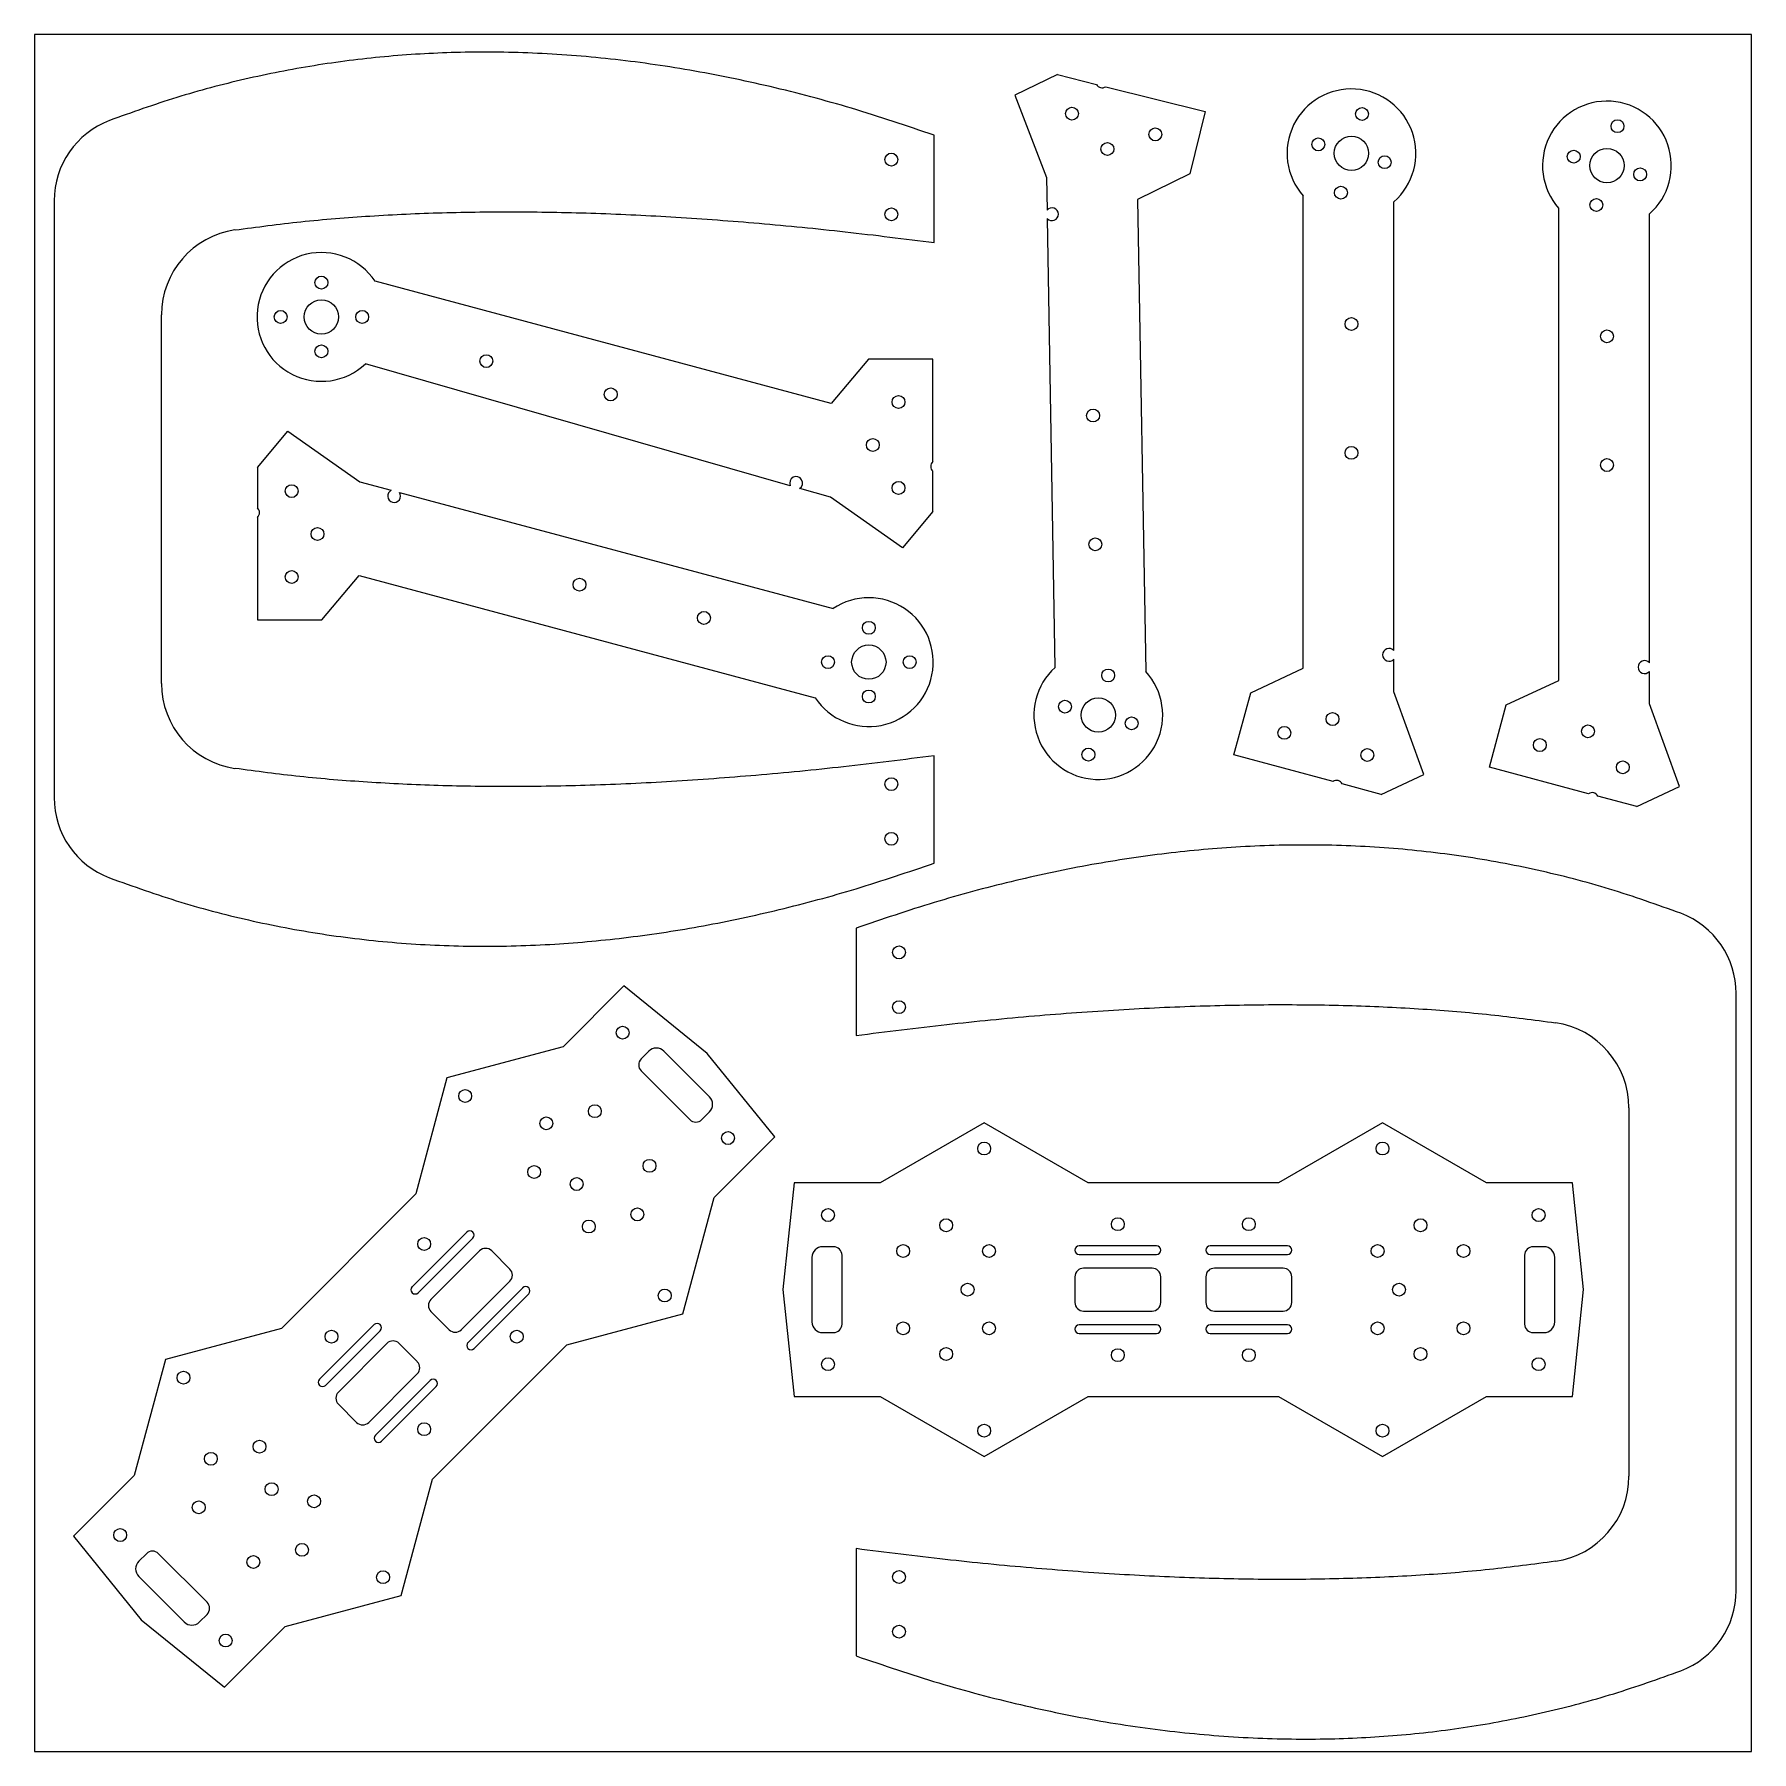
# Model space of a CAD drawing. Header units: millimetres. Extents: x 0 to 400, y 0 to 400.
import ezdxf

# ---------------------------------------------------------------- set-up
doc = ezdxf.new("R2010")
doc.units = ezdxf.units.MM

msp = doc.modelspace()

# ---------------------------------------------------------------- linework, layer by layer
at = {"color": 7, "linetype": 'Continuous', "lineweight": 25}
for p, q in [((399.8, 399.96), (-0.2, 399.96)), ((-0.2, 399.96), (-0.2, -0.04)), ((399.8, -0.04), (399.8, 399.96)), ((238.09, 390.58), (228.2, 385.76)), ((238.09, 390.58), (247.19, 388.31)), ((228.2, 385.76), (235.54, 366.62)), ((249.36, 387.77), (272.53, 381.99)), ((272.53, 381.99), (268.9, 367.44)), ((209.41, 351.46), (209.41, 376.46)), ((235.54, 366.62), (235.68, 359.03)), ((268.9, 367.44), (256.77, 361.52)), ((4.41, 361.2), (4.41, 222.17)), ((256.77, 361.52), (258.69, 251.54)), ((295.34, 252.32), (295.34, 362.32)), ((316.47, 256.42), (316.48, 360.97)), ((235.71, 357.05), (237.53, 252.52)), ((354.85, 249.47), (354.85, 359.47)), ((375.98, 253.57), (375.98, 358.12)), ((185.41, 313.96), (79.16, 342.44)), ((29.41, 248.76), (29.41, 334.62)), ((194.09, 324.31), (185.41, 313.96)), ((209.09, 324.31), (194.09, 324.31)), ((209.09, 300.42), (209.09, 324.31)), ((175.87, 294.82), (76.91, 323.19)), ((51.74, 299.07), (58.81, 307.5)), ((58.81, 307.5), (75.61, 295.74)), ((51.74, 299.07), (51.74, 289.69)), ((209.09, 288.81), (209.09, 298.19)), ((75.61, 295.74), (82.94, 293.78)), ((84.85, 293.26), (185.84, 266.21)), ((185.23, 292.14), (178.06, 294.19)), ((202.02, 280.38), (185.23, 292.14)), ((209.09, 288.81), (202.02, 280.38)), ((51.74, 287.45), (51.74, 263.57)), ((66.74, 263.57), (75.42, 273.91)), ((75.42, 273.91), (181.67, 245.44)), ((51.74, 263.57), (66.74, 263.57)), ((283.11, 246.61), (295.34, 252.32)), ((316.47, 246.85), (316.47, 254.44)), ((342.61, 243.76), (354.85, 249.47)), ((375.98, 244), (375.98, 251.59)), ((279.22, 232.12), (283.11, 246.61)), ((323.48, 227.58), (316.47, 246.85)), ((338.73, 229.28), (342.61, 243.76)), ((382.99, 224.74), (375.98, 244)), ((302.29, 225.94), (279.22, 232.12)), ((209.41, 206.92), (209.41, 231.92)), ((361.8, 223.09), (338.73, 229.28)), ((313.51, 222.94), (304.45, 225.36)), ((313.51, 222.94), (323.48, 227.58)), ((373.02, 220.09), (382.99, 224.74)), ((373.02, 220.09), (363.96, 222.52)), ((191.21, 191.78), (191.21, 166.78)), ((137.1, 178.3), (122.96, 164.16)), ((156.53, 162.57), (137.1, 178.3)), ((396.21, 37.5), (396.21, 176.53)), ((122.96, 164.16), (95.91, 156.91)), ((142.92, 163.1), (141.15, 161.33)), ((157.06, 152.49), (146.45, 163.1)), ((172.26, 143.14), (156.53, 162.57)), ((95.91, 156.91), (88.66, 129.87)), ((141.15, 158.5), (152.46, 147.19)), ((155.29, 147.19), (157.06, 148.96)), ((371.21, 149.94), (371.21, 64.09)), ((221.03, 146.44), (196.78, 132.44)), ((245.28, 132.44), (221.03, 146.44)), ((313.81, 146.44), (289.56, 132.44)), ((338.06, 132.44), (313.81, 146.44)), ((158.12, 129), (172.26, 143.14)), ((176.78, 132.44), (174.17, 107.57)), ((196.78, 132.44), (176.78, 132.44)), ((289.56, 132.44), (245.28, 132.44)), ((358.06, 132.44), (338.06, 132.44)), ((360.67, 107.57), (358.06, 132.44)), ((88.66, 129.87), (57.35, 98.56)), ((150.87, 101.95), (158.12, 129)), ((100.52, 120.99), (87.8, 108.26)), ((89.21, 106.85), (101.94, 119.58)), ((103.49, 116.61), (92.18, 105.29)), ((110.57, 112.37), (106.32, 116.61)), ((185.92, 117.57), (183.42, 117.57)), ((261.17, 117.77), (243.17, 117.77)), ((291.67, 117.77), (273.67, 117.77)), ((351.42, 117.57), (348.92, 117.57)), ((180.92, 115.07), (180.92, 100.07)), ((187.92, 99.57), (187.92, 115.57)), ((243.17, 115.77), (261.17, 115.77)), ((260.17, 112.57), (244.17, 112.57)), ((273.67, 115.77), (291.67, 115.77)), ((290.67, 112.57), (274.67, 112.57)), ((346.92, 115.57), (346.92, 99.57)), ((353.92, 100.07), (353.92, 115.07)), ((99.25, 98.22), (110.57, 109.54)), ((242.17, 110.57), (242.17, 104.57)), ((262.17, 104.57), (262.17, 110.57)), ((272.67, 110.57), (272.67, 104.57)), ((292.67, 104.57), (292.67, 110.57)), ((113.54, 107.98), (100.81, 95.25)), ((102.22, 93.84), (114.95, 106.57)), ((174.17, 107.57), (176.78, 82.71)), ((358.06, 82.71), (360.67, 107.57)), ((92.18, 102.47), (96.42, 98.22)), ((123.83, 94.71), (150.87, 101.95)), ((244.17, 102.57), (260.17, 102.57)), ((274.67, 102.57), (290.67, 102.57)), ((57.35, 98.56), (30.31, 91.31)), ((78.96, 99.43), (66.23, 86.7)), ((67.64, 85.28), (80.37, 98.01)), ((183.42, 97.57), (185.92, 97.57)), ((261.17, 99.37), (243.17, 99.37)), ((243.17, 97.37), (261.17, 97.37)), ((291.67, 99.37), (273.67, 99.37)), ((273.67, 97.37), (291.67, 97.37)), ((348.92, 97.57), (351.42, 97.57)), ((81.93, 95.04), (70.61, 83.73)), ((89, 90.8), (84.76, 95.04)), ((92.52, 63.4), (123.83, 94.71)), ((30.31, 91.31), (23.06, 64.27)), ((77.69, 76.66), (89, 87.97)), ((91.97, 86.41), (79.24, 73.69)), ((80.66, 72.27), (93.38, 85)), ((70.61, 80.9), (74.86, 76.66)), ((176.78, 82.71), (196.78, 82.71)), ((196.78, 82.71), (221.03, 68.71)), ((221.03, 68.71), (245.28, 82.71)), ((245.28, 82.71), (289.56, 82.71)), ((289.56, 82.71), (313.81, 68.71)), ((313.81, 68.71), (338.06, 82.71)), ((338.06, 82.71), (358.06, 82.71)), ((23.06, 64.27), (8.92, 50.12)), ((85.27, 36.35), (92.52, 63.4)), ((8.92, 50.12), (24.65, 30.69)), ((25.89, 46.07), (24.12, 44.31)), ((40.03, 34.76), (28.72, 46.07)), ((191.21, 47.25), (191.21, 22.25)), ((24.12, 40.77), (34.73, 30.16)), ((58.22, 29.1), (85.27, 36.35)), ((24.65, 30.69), (44.08, 14.96)), ((38.26, 30.16), (40.03, 31.93)), ((44.08, 14.96), (58.22, 29.1)), ((-0.2, -0.04), (399.8, -0.04))]:
    msp.add_line(p, q, dxfattribs=at)
for centre, radius in [((241.49, 381.49), 1.5), ((309.04, 381.42), 1.5), ((368.55, 378.57), 1.5), ((260.89, 376.65), 1.5), ((306.59, 372.25), 4), ((199.41, 370.79), 1.5), ((249.74, 373.25), 1.5), ((298.86, 374.32), 1.5), ((358.36, 371.47), 1.5), ((366.09, 369.4), 4), ((314.31, 370.18), 1.5), ((373.82, 367.33), 1.5), ((304.13, 363.07), 1.5), ((363.63, 360.22), 1.5), ((199.41, 358.05), 1.5), ((66.66, 342.14), 1.5), ((66.66, 334.14), 4), ((57.16, 334.14), 1.5), ((76.16, 334.14), 1.5), ((306.58, 332.48), 1.5), ((366.09, 329.63), 1.5), ((66.66, 326.14), 1.5), ((105.08, 323.85), 1.5), ((134.06, 316.09), 1.5), ((201.09, 314.31), 1.5), ((246.4, 311.17), 1.5), ((195.09, 304.31), 1.5), ((306.58, 302.48), 1.5), ((366.09, 299.63), 1.5), ((59.74, 293.57), 1.5), ((201.09, 294.31), 1.5), ((65.74, 283.57), 1.5), ((246.92, 281.18), 1.5), ((59.74, 273.57), 1.5), ((126.78, 271.79), 1.5), ((155.76, 264.03), 1.5), ((194.17, 261.73), 1.5), ((194.17, 253.73), 4), ((184.67, 253.73), 1.5), ((203.67, 253.73), 1.5), ((249.92, 250.63), 1.5), ((194.17, 245.73), 1.5), ((239.86, 243.35), 1.5), ((247.62, 241.41), 4), ((255.38, 239.48), 1.5), ((302.17, 240.47), 1.5), ((290.95, 237.26), 1.5), ((361.67, 237.62), 1.5), ((245.32, 232.2), 1.5), ((310.27, 232.09), 1.5), ((350.46, 234.41), 1.5), ((369.78, 229.24), 1.5), ((199.41, 225.32), 1.5), ((199.41, 212.58), 1.5), ((201.21, 186.12), 1.5), ((201.21, 173.38), 1.5), ((136.83, 167.42), 1.5), ((100.15, 152.67), 1.5), ((130.36, 149.14), 1.5), ((119.05, 146.31), 1.5), ((161.38, 142.87), 1.5), ((221.03, 140.44), 1.5), ((313.81, 140.44), 1.5), ((116.22, 134.99), 1.5), ((143.09, 136.41), 1.5), ((126.12, 132.16), 1.5), ((140.26, 125.09), 1.5), ((184.67, 124.94), 1.5), ((212.17, 122.57), 1.5), ((252.17, 122.82), 1.5), ((282.67, 122.82), 1.5), ((322.67, 122.57), 1.5), ((350.17, 124.94), 1.5), ((128.95, 122.27), 1.5), ((90.59, 118.2), 1.5), ((202.17, 116.57), 1.5), ((222.17, 116.57), 1.5), ((312.67, 116.57), 1.5), ((332.67, 116.57), 1.5), ((217.17, 107.57), 1.5), ((317.67, 107.57), 1.5), ((146.63, 106.2), 1.5), ((202.17, 98.57), 1.5), ((222.17, 98.57), 1.5), ((312.67, 98.57), 1.5), ((332.67, 98.57), 1.5), ((69.02, 96.63), 1.5), ((112.16, 96.63), 1.5), ((212.17, 92.57), 1.5), ((252.17, 92.32), 1.5), ((282.67, 92.32), 1.5), ((322.67, 92.57), 1.5), ((34.55, 87.07), 1.5), ((184.67, 90.21), 1.5), ((350.17, 90.21), 1.5), ((90.59, 75.07), 1.5), ((221.03, 74.71), 1.5), ((313.81, 74.71), 1.5), ((52.23, 71), 1.5), ((40.92, 68.17), 1.5), ((55.06, 61.1), 1.5), ((38.09, 56.86), 1.5), ((64.96, 58.27), 1.5), ((19.8, 50.4), 1.5), ((62.13, 46.96), 1.5), ((50.82, 44.13), 1.5), ((81.03, 40.59), 1.5), ((201.21, 40.65), 1.5), ((201.21, 27.91), 1.5), ((44.35, 25.84), 1.5)]:
    msp.add_circle(centre, radius, dxfattribs=at)
for centre, radius, start, end in [((248.52, 389.01), 1.5, 207.8103, 304.1897), ((306.59, 372.25), 15, 311.259, 221.4427), ((366.09, 369.4), 15, 311.259, 221.4427), ((24.41, 361.2), 20, 110.7867, 180), ((236.82, 358.06), 1.5, 222.3407, 139.6539), ((49.41, 334.62), 20, 98.2739, 180), ((66.66, 334.14), 15, 33.5573, 313.1055), ((210.09, 299.31), 1.5, 131.8103, 228.1897), ((177.23, 295.45), 1.5, 303.3994, 204.6059), ((83.6, 292.43), 1.5, 116.3461, 33.6593), ((50.74, 288.57), 1.5, 311.8103, 48.1897), ((194.17, 253.73), 15, 213.5573, 123.741), ((315.35, 255.43), 1.5, 41.3407, 318.6539), ((247.62, 241.41), 15, 132.259, 42.4427), ((374.85, 252.58), 1.5, 41.3407, 318.6539), ((49.41, 248.76), 20, 180, 261.7261), ((303.11, 224.69), 1.5, 26.8103, 123.1897), ((24.41, 222.17), 20, 180, 249.2133), ((362.62, 221.84), 1.5, 26.8103, 123.1897), ((376.21, 176.53), 20, 0, 69.2133), ((351.21, 149.94), 20, 0, 81.7261), ((142.56, 159.92), 2, 135, 225), ((144.68, 161.33), 2.5, 45, 135), ((155.29, 150.73), 2.5, 315, 45), ((153.88, 148.6), 2, 225, 315), ((101.23, 120.29), 1, 315, 135), ((104.91, 115.19), 2, 45, 135), ((183.42, 115.07), 2.5, 90, 180), ((185.92, 115.57), 2, 0, 90), ((243.17, 116.77), 1, 90, 270), ((261.17, 116.77), 1, 270, 90), ((273.67, 116.77), 1, 90, 270), ((291.67, 116.77), 1, 270, 90), ((348.92, 115.57), 2, 90, 180), ((351.42, 115.07), 2.5, 0, 90), ((109.15, 110.95), 2, 315, 45), ((244.17, 110.57), 2, 90, 180), ((260.17, 110.57), 2, 0, 90), ((274.67, 110.57), 2, 90, 180), ((290.67, 110.57), 2, 0, 90), ((88.5, 107.56), 1, 135, 315), ((114.24, 107.27), 1, 315, 135), ((93.6, 103.88), 2, 135, 225), ((244.17, 104.57), 2, 180, 270), ((260.17, 104.57), 2, 270, 0), ((274.67, 104.57), 2, 180, 270), ((290.67, 104.57), 2, 270, 0), ((183.42, 100.07), 2.5, 180, 270), ((351.42, 100.07), 2.5, 270, 0), ((79.67, 98.72), 1, 315, 135), ((97.84, 99.64), 2, 225, 315), ((185.92, 99.57), 2, 270, 0), ((243.17, 98.37), 1, 90, 270), ((261.17, 98.37), 1, 270, 90), ((273.67, 98.37), 1, 90, 270), ((291.67, 98.37), 1, 270, 90), ((348.92, 99.57), 2, 180, 270), ((83.34, 93.63), 2, 45, 135), ((101.51, 94.55), 1, 135, 315), ((87.58, 89.38), 2, 315, 45), ((66.94, 85.99), 1, 135, 315), ((92.68, 85.71), 1, 315, 135), ((72.03, 82.31), 2, 135, 225), ((76.27, 78.07), 2, 225, 315), ((79.95, 72.98), 1, 135, 315), ((351.21, 64.09), 20, 278.2739, 0), ((25.89, 42.54), 2.5, 135, 225), ((27.3, 44.66), 2, 45, 135), ((376.21, 37.5), 20, 290.7867, 0), ((38.62, 33.35), 2, 315, 45), ((36.5, 31.93), 2.5, 225, 315)]:
    msp.add_arc(centre, radius, start, end, dxfattribs=at)
for points, knots in [([(209.41, 376.46), (203.01, 378.62), (190.41, 382.89), (171.38, 387.91), (152.63, 391.77), (134.16, 394.39), (115.95, 395.77), (98.36, 395.93), (81.36, 394.93), (64.95, 392.85), (48.79, 389.67), (32.85, 385.46), (22.5, 381.76), (17.32, 379.9)], [0, 0, 0, 0, 0.103224, 0.203332, 0.300646, 0.395516, 0.48832, 0.579463, 0.664259, 0.748327, 0.83205, 0.915812, 1, 1, 1, 1]), ([(46.54, 354.41), (51.65, 355.08), (62.1, 356.47), (78.2, 357.75), (95.02, 358.52), (112.57, 358.72), (130.73, 358.36), (149.49, 357.45), (168.85, 356.01), (188.92, 354.04), (202.5, 352.33), (209.41, 351.46)], [0, 0, 0, 0, 0.094687, 0.193456, 0.296453, 0.403806, 0.51563, 0.629907, 0.748679, 0.872021, 1, 1, 1, 1]), ([(209.41, 231.92), (202.37, 231.03), (188.55, 229.29), (168.15, 227.31), (148.47, 225.85), (129.52, 224.97), (111.39, 224.65), (94.09, 224.88), (77.6, 225.67), (61.81, 226.94), (51.56, 228.3), (46.54, 228.97)], [0, 0, 0, 0, 0.130263, 0.255719, 0.376441, 0.492507, 0.604008, 0.709174, 0.810143, 0.907039, 1, 1, 1, 1]), ([(383.31, 195.23), (377.81, 197.19), (366.83, 201.1), (349.89, 205.46), (332.71, 208.66), (315.25, 210.62), (297.51, 211.34), (279.85, 210.84), (262.29, 209.2), (244.82, 206.51), (227.12, 202.71), (209.15, 197.88), (197.25, 193.83), (191.21, 191.78)], [0, 0, 0, 0, 0.089271, 0.178089, 0.266915, 0.356209, 0.446424, 0.537999, 0.625966, 0.715848, 0.807958, 0.902586, 1, 1, 1, 1]), ([(17.32, 203.48), (22.82, 201.51), (33.8, 197.6), (50.74, 193.24), (67.92, 190.04), (85.38, 188.09), (103.12, 187.36), (120.78, 187.86), (138.34, 189.5), (155.81, 192.19), (173.51, 195.99), (191.48, 200.83), (203.38, 204.87), (209.41, 206.92)], [0, 0, 0, 0, 0.089271, 0.178089, 0.266915, 0.356209, 0.446424, 0.537999, 0.625966, 0.715848, 0.807958, 0.902586, 1, 1, 1, 1]), ([(191.21, 166.78), (198.25, 167.67), (212.07, 169.41), (232.48, 171.4), (252.16, 172.85), (271.11, 173.73), (289.23, 174.05), (306.54, 173.82), (323.02, 173.04), (338.82, 171.76), (349.07, 170.4), (354.09, 169.74)], [0, 0, 0, 0, 0.130263, 0.2557195, 0.3764408, 0.492507, 0.6040085, 0.709174, 0.8101431, 0.9070387, 1, 1, 1, 1]), ([(354.09, 44.3), (348.98, 43.62), (338.53, 42.24), (322.43, 40.95), (305.61, 40.18), (288.06, 39.98), (269.9, 40.34), (251.13, 41.25), (231.78, 42.7), (211.71, 44.66), (198.13, 46.37), (191.21, 47.25)], [0, 0, 0, 0, 0.094687, 0.193456, 0.296453, 0.403806, 0.51563, 0.629907, 0.748679, 0.872021, 1, 1, 1, 1]), ([(191.21, 22.25), (197.61, 20.08), (210.22, 15.81), (229.25, 10.79), (247.99, 6.93), (266.47, 4.32), (284.67, 2.93), (302.27, 2.77), (319.26, 3.78), (335.67, 5.85), (351.83, 9.04), (367.77, 13.24), (378.12, 16.95), (383.31, 18.8)], [0, 0, 0, 0, 0.103224, 0.203332, 0.300646, 0.395516, 0.48832, 0.579463, 0.664259, 0.748327, 0.83205, 0.915812, 1, 1, 1, 1])]:
    msp.add_open_spline(points, degree=3, knots=knots, dxfattribs=at)

doc.saveas('drawing.dxf')
